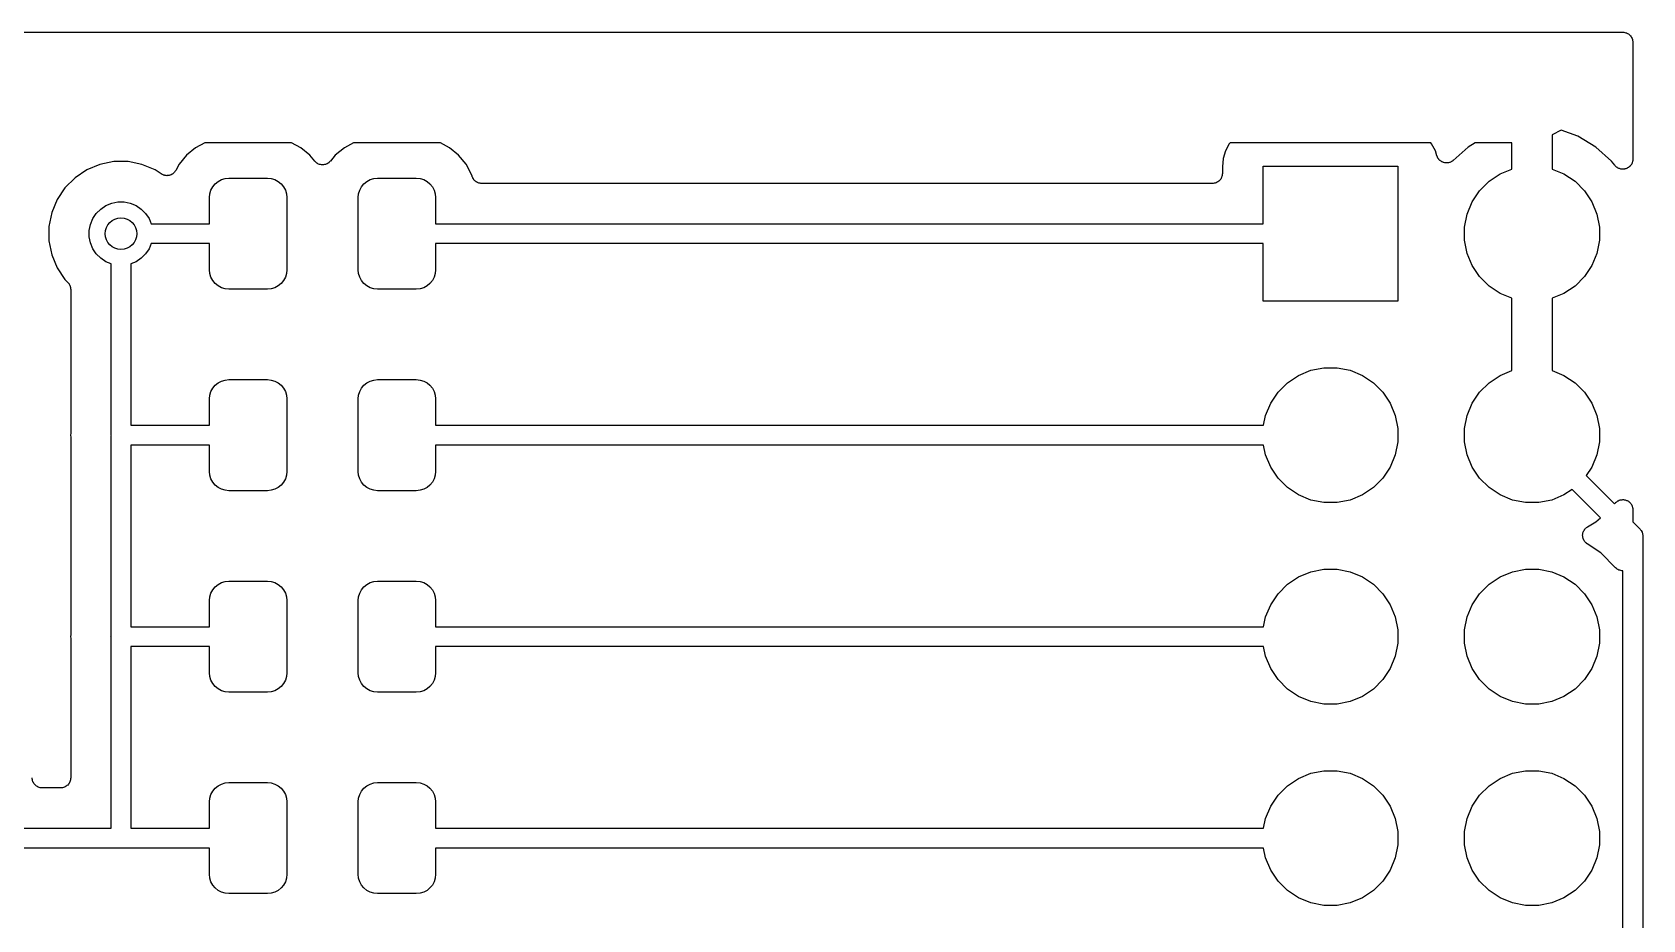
# Model space of a CAD drawing. Extents: x 4.75 to 6.45, y -3.9 to -3.1.
# Drawn here: x 5.656 to 6.455, y -3.541 to -3.1 of the extents above; entities that cross this region are included whole.
import ezdxf

# ---------------------------------------------------------------- set-up
doc = ezdxf.new("R2010")
doc.units = 0
doc.header["$MEASUREMENT"] = 0
doc.layers.add('BLACK', color=7, linetype='CONTINUOUS')

msp = doc.modelspace()

# ---------------------------------------------------------------- linework, layer by layer
at = {"layer": 'BLACK', "linetype": 'CONTINUOUS'}
for p, q in [((4.755, -3.1), (6.445, -3.1)), ((6.445, -3.1), (6.44503, -3.1)), ((6.44503, -3.1), (6.44503, -3.1)), ((6.44503, -3.1), (6.44504, -3.1)), ((6.44504, -3.1), (6.44507, -3.1)), ((6.44507, -3.1), (6.44554, -3.10005)), ((6.44554, -3.10005), (6.44601, -3.1001)), ((6.44601, -3.1001), (6.44602, -3.10011)), ((6.44602, -3.10011), (6.44604, -3.10011)), ((6.44604, -3.10011), (6.44649, -3.10025)), ((6.44649, -3.10025), (6.44694, -3.10039)), ((6.44694, -3.10039), (6.44695, -3.1004)), ((6.44695, -3.1004), (6.44697, -3.1004)), ((6.44697, -3.1004), (6.44738, -3.10063)), ((6.44738, -3.10063), (6.4478, -3.10085)), ((6.4478, -3.10085), (6.44781, -3.10087)), ((6.44781, -3.10087), (6.44782, -3.10087)), ((6.44782, -3.10087), (6.44818, -3.10118)), ((6.44818, -3.10118), (6.44855, -3.10148)), ((6.44855, -3.10148), (6.44856, -3.10149)), ((6.44856, -3.10149), (6.44857, -3.1015)), ((6.44857, -3.1015), (6.44887, -3.10187)), ((6.44887, -3.10187), (6.44916, -3.10223)), ((6.44916, -3.10223), (6.44917, -3.10225)), ((6.44917, -3.10225), (6.44918, -3.10226)), ((6.44918, -3.10226), (6.4494, -3.10268)), ((6.4494, -3.10268), (6.44962, -3.10309)), ((6.44962, -3.10309), (6.44963, -3.10311)), ((6.44963, -3.10311), (6.44964, -3.10313)), ((6.44964, -3.10313), (6.44977, -3.10358)), ((6.44977, -3.10358), (6.4499, -3.10403)), ((6.4499, -3.10403), (6.44991, -3.10405)), ((6.44991, -3.10405), (6.44991, -3.10406)), ((6.44991, -3.10406), (6.44995, -3.10453)), ((6.44995, -3.10453), (6.45, -3.105)), ((6.45, -3.105), (6.45, -3.16302)), ((5.74154, -3.15492), (5.737, -3.15735)), ((5.78464, -3.15492), (5.74154, -3.15492)), ((5.78918, -3.15735), (5.78464, -3.15492)), ((5.81536, -3.15492), (5.81082, -3.15735)), ((5.85846, -3.15492), (5.81536, -3.15492)), ((5.863, -3.15735), (5.85846, -3.15492)), ((6.24983, -3.15537), (6.24797, -3.15884)), ((6.25019, -3.15492), (6.24983, -3.15537)), ((6.34981, -3.15492), (6.25019, -3.15492)), ((6.35017, -3.15537), (6.34981, -3.15492)), ((6.35203, -3.15884), (6.35017, -3.15537)), ((6.37175, -3.15492), (6.36828, -3.15699)), ((6.39, -3.15492), (6.37175, -3.15492)), ((6.39, -3.16792), (6.39, -3.15492)), ((6.41444, -3.14869), (6.41, -3.15102)), ((6.41, -3.15102), (6.41, -3.16792)), ((6.42272, -3.15163), (6.41444, -3.14869)), ((6.43172, -3.15699), (6.42272, -3.15163)), ((5.7325, -3.16104), (5.72881, -3.16554)), ((5.737, -3.15735), (5.7325, -3.16104)), ((5.79368, -3.16104), (5.78918, -3.15735)), ((5.79613, -3.16403), (5.79368, -3.16104)), ((5.80632, -3.16104), (5.80387, -3.16403)), ((5.81082, -3.15735), (5.80632, -3.16104)), ((5.8675, -3.16104), (5.863, -3.15735)), ((5.87119, -3.16554), (5.8675, -3.16104)), ((6.24682, -3.16261), (6.24641, -3.16678)), ((6.24797, -3.15884), (6.24682, -3.16261)), ((6.35279, -3.16136), (6.35203, -3.15884)), ((6.35283, -3.16145), (6.35279, -3.16136)), ((6.35286, -3.16155), (6.35283, -3.16145)), ((6.35302, -3.1619), (6.35286, -3.16155)), ((6.35317, -3.16226), (6.35302, -3.1619)), ((6.35322, -3.16235), (6.35317, -3.16226)), ((6.35327, -3.16244), (6.35322, -3.16235)), ((6.35349, -3.16275), (6.35327, -3.16244)), ((6.35371, -3.16307), (6.35349, -3.16275)), ((6.35378, -3.16314), (6.35371, -3.16307)), ((6.35384, -3.16323), (6.35378, -3.16314)), ((6.35412, -3.16349), (6.35384, -3.16323)), ((6.3544, -3.16376), (6.35412, -3.16349)), ((6.35448, -3.16382), (6.3544, -3.16376)), ((6.35456, -3.16389), (6.35448, -3.16382)), ((6.35489, -3.16409), (6.35456, -3.16389)), ((6.36072, -3.1638), (6.3604, -3.16401)), ((6.36079, -3.16373), (6.36072, -3.1638)), ((6.36087, -3.16367), (6.36079, -3.16373)), ((6.36093, -3.16362), (6.36087, -3.16367)), ((6.36828, -3.15699), (6.36093, -3.16362)), ((6.4395, -3.164), (6.43172, -3.15699)), ((6.44991, -3.16392), (6.44989, -3.16406)), ((6.44994, -3.16379), (6.44991, -3.16392)), ((6.44996, -3.16344), (6.44994, -3.16379)), ((6.45, -3.16309), (6.44996, -3.16344)), ((6.45, -3.16302), (6.45, -3.16309)), ((5.68307, -3.16832), (5.67721, -3.17223)), ((5.68957, -3.16563), (5.68307, -3.16832)), ((5.69648, -3.16425), (5.68957, -3.16563)), ((5.70352, -3.16425), (5.69648, -3.16425)), ((5.71043, -3.16563), (5.70352, -3.16425)), ((5.71693, -3.16832), (5.71043, -3.16563)), ((5.72, -3.17037), (5.71693, -3.16832)), ((5.7202, -3.17048), (5.72, -3.17037)), ((5.72039, -3.1706), (5.7202, -3.17048)), ((5.72063, -3.17071), (5.72039, -3.1706)), ((5.72086, -3.17083), (5.72063, -3.17071)), ((5.72108, -3.1709), (5.72086, -3.17083)), ((5.72129, -3.17098), (5.72108, -3.1709)), ((5.72154, -3.17104), (5.72129, -3.17098)), ((5.72179, -3.17111), (5.72154, -3.17104)), ((5.72202, -3.17114), (5.72179, -3.17111)), ((5.72224, -3.17118), (5.72202, -3.17114)), ((5.7225, -3.17119), (5.72224, -3.17118)), ((5.72276, -3.17121), (5.7225, -3.17119)), ((5.72299, -3.17119), (5.72276, -3.17121)), ((5.72322, -3.17119), (5.72299, -3.17119)), ((5.72348, -3.17114), (5.72322, -3.17119)), ((5.72374, -3.17112), (5.72348, -3.17114)), ((5.72395, -3.17105), (5.72374, -3.17112)), ((5.72418, -3.17101), (5.72395, -3.17105)), ((5.72442, -3.17091), (5.72418, -3.17101)), ((5.72467, -3.17084), (5.72442, -3.17091)), ((5.72487, -3.17073), (5.72467, -3.17084)), ((5.72508, -3.17065), (5.72487, -3.17073)), ((5.7253, -3.17051), (5.72508, -3.17065)), ((5.72553, -3.17038), (5.7253, -3.17051)), ((5.72571, -3.17024), (5.72553, -3.17038)), ((5.7259, -3.17012), (5.72571, -3.17024)), ((5.72609, -3.16993), (5.7259, -3.17012)), ((5.72629, -3.16977), (5.72609, -3.16993)), ((5.72644, -3.16959), (5.72629, -3.16977)), ((5.7266, -3.16943), (5.72644, -3.16959)), ((5.72675, -3.16922), (5.7266, -3.16943)), ((5.72691, -3.16902), (5.72675, -3.16922)), ((5.72702, -3.16882), (5.72691, -3.16902)), ((5.72715, -3.16863), (5.72702, -3.16882)), ((5.72719, -3.16857), (5.72715, -3.16863)), ((5.72881, -3.16554), (5.72719, -3.16857)), ((5.79647, -3.16436), (5.79613, -3.16403)), ((5.7968, -3.1647), (5.79647, -3.16436)), ((5.79681, -3.16471), (5.7968, -3.1647)), ((5.79682, -3.16472), (5.79681, -3.16471)), ((5.79722, -3.16498), (5.79682, -3.16472)), ((5.79761, -3.16525), (5.79722, -3.16498)), ((5.79762, -3.16525), (5.79761, -3.16525)), ((5.79764, -3.16526), (5.79762, -3.16525)), ((5.79807, -3.16544), (5.79764, -3.16526)), ((5.79851, -3.16563), (5.79807, -3.16544)), ((5.79852, -3.16563), (5.79851, -3.16563)), ((5.79854, -3.16564), (5.79852, -3.16563)), ((5.799, -3.16573), (5.79854, -3.16564)), ((5.79946, -3.16583), (5.799, -3.16573)), ((5.79948, -3.16583), (5.79946, -3.16583)), ((5.79949, -3.16583), (5.79948, -3.16583)), ((5.79996, -3.16583), (5.79949, -3.16583)), ((5.80044, -3.16584), (5.79996, -3.16583)), ((5.80045, -3.16583), (5.80044, -3.16584)), ((5.80047, -3.16583), (5.80045, -3.16583)), ((5.80093, -3.16574), (5.80047, -3.16583)), ((5.8014, -3.16566), (5.80093, -3.16574)), ((5.80141, -3.16565), (5.8014, -3.16566)), ((5.80143, -3.16565), (5.80141, -3.16565)), ((5.80187, -3.16547), (5.80143, -3.16565)), ((5.8023, -3.16529), (5.80187, -3.16547)), ((5.80232, -3.16529), (5.8023, -3.16529)), ((5.80233, -3.16528), (5.80232, -3.16529)), ((5.80272, -3.16502), (5.80233, -3.16528)), ((5.80312, -3.16476), (5.80272, -3.16502)), ((5.80313, -3.16475), (5.80312, -3.16476)), ((5.80314, -3.16474), (5.80313, -3.16475)), ((5.80348, -3.16441), (5.80314, -3.16474)), ((5.80382, -3.16408), (5.80348, -3.16441)), ((5.80384, -3.16406), (5.80382, -3.16408)), ((5.80387, -3.16403), (5.80384, -3.16406)), ((5.80384, -3.16406), (5.80384, -3.16406)), ((5.80384, -3.16406), (5.80384, -3.16406)), ((5.87394, -3.17067), (5.87119, -3.16554)), ((5.8742, -3.17153), (5.87394, -3.17067)), ((5.87428, -3.17174), (5.8742, -3.17153)), ((5.87435, -3.17195), (5.87428, -3.17174)), ((6.24616, -3.17157), (6.24602, -3.17202)), ((6.24631, -3.17112), (6.24616, -3.17157)), ((6.24636, -3.17062), (6.24631, -3.17108)), ((6.24631, -3.17108), (6.24631, -3.1711)), ((6.24631, -3.1711), (6.24631, -3.17112)), ((6.24641, -3.17015), (6.24636, -3.17062)), ((6.24641, -3.16678), (6.24641, -3.17008)), ((6.24641, -3.17008), (6.24641, -3.17011)), ((6.24641, -3.17011), (6.24641, -3.17011)), ((6.24641, -3.17011), (6.24641, -3.17011)), ((6.24641, -3.17011), (6.24641, -3.17015)), ((6.26654, -3.19508), (6.26654, -3.16654)), ((6.26654, -3.16654), (6.33346, -3.16654)), ((6.33346, -3.16654), (6.33346, -3.23346)), ((6.35521, -3.16431), (6.35489, -3.16409)), ((6.3553, -3.16435), (6.35521, -3.16431)), ((6.35539, -3.1644), (6.3553, -3.16435)), ((6.35575, -3.16454), (6.35539, -3.1644)), ((6.35611, -3.16468), (6.35575, -3.16454)), ((6.35621, -3.16471), (6.35611, -3.16468)), ((6.3563, -3.16474), (6.35621, -3.16471)), ((6.35668, -3.1648), (6.3563, -3.16474)), ((6.35706, -3.16488), (6.35668, -3.1648)), ((6.35717, -3.16488), (6.35706, -3.16488)), ((6.35727, -3.1649), (6.35717, -3.16488)), ((6.35765, -3.16488), (6.35727, -3.1649)), ((6.35804, -3.16489), (6.35765, -3.16488)), ((6.35814, -3.16487), (6.35804, -3.16489)), ((6.35824, -3.16486), (6.35814, -3.16487)), ((6.35862, -3.16477), (6.35824, -3.16486)), ((6.359, -3.1647), (6.35862, -3.16477)), ((6.35909, -3.16466), (6.359, -3.1647)), ((6.35919, -3.16464), (6.35909, -3.16466)), ((6.35954, -3.16448), (6.35919, -3.16464)), ((6.3599, -3.16433), (6.35954, -3.16448)), ((6.35999, -3.16428), (6.3599, -3.16433)), ((6.36008, -3.16424), (6.35999, -3.16428)), ((6.3604, -3.16401), (6.36008, -3.16424)), ((6.37867, -3.17401), (6.38415, -3.17034)), ((6.38415, -3.17034), (6.39, -3.16792)), ((6.41, -3.16792), (6.41585, -3.17034)), ((6.41585, -3.17034), (6.42133, -3.17401)), ((6.44099, -3.16601), (6.4395, -3.164)), ((6.44123, -3.16627), (6.44099, -3.16601)), ((6.44145, -3.16654), (6.44123, -3.16627)), ((6.44156, -3.16663), (6.44145, -3.16654)), ((6.44165, -3.16673), (6.44156, -3.16663)), ((6.44193, -3.16694), (6.44165, -3.16673)), ((6.4422, -3.16716), (6.44193, -3.16694)), ((6.44232, -3.16723), (6.4422, -3.16716)), ((6.44243, -3.16731), (6.44232, -3.16723)), ((6.44275, -3.16746), (6.44243, -3.16731)), ((6.44306, -3.16763), (6.44275, -3.16746)), ((6.44319, -3.16767), (6.44306, -3.16763)), ((6.44332, -3.16772), (6.44319, -3.16767)), ((6.44366, -3.16781), (6.44332, -3.16772)), ((6.44399, -3.16791), (6.44366, -3.16781)), ((6.44413, -3.16793), (6.44399, -3.16791)), ((6.44426, -3.16796), (6.44413, -3.16793)), ((6.44461, -3.16798), (6.44426, -3.16796)), ((6.44497, -3.16802), (6.44461, -3.16798)), ((6.4451, -3.168), (6.44497, -3.16802)), ((6.44524, -3.16801), (6.4451, -3.168)), ((6.44559, -3.16796), (6.44524, -3.16801)), ((6.44594, -3.16793), (6.44559, -3.16796)), ((6.44607, -3.16789), (6.44594, -3.16793)), ((6.4462, -3.16787), (6.44607, -3.16789)), ((6.44654, -3.16775), (6.4462, -3.16787)), ((6.44687, -3.16765), (6.44654, -3.16775)), ((6.44699, -3.16759), (6.44687, -3.16765)), ((6.44712, -3.16754), (6.44699, -3.16759)), ((6.44743, -3.16736), (6.44712, -3.16754)), ((6.44774, -3.1672), (6.44743, -3.16736)), ((6.44784, -3.16711), (6.44774, -3.1672)), ((6.44796, -3.16704), (6.44784, -3.16711)), ((6.44822, -3.16681), (6.44796, -3.16704)), ((6.4485, -3.16659), (6.44822, -3.16681)), ((6.44859, -3.16648), (6.4485, -3.16659)), ((6.44869, -3.16639), (6.44859, -3.16648)), ((6.4489, -3.16611), (6.44869, -3.16639)), ((6.44913, -3.16584), (6.4489, -3.16611)), ((6.44919, -3.16572), (6.44913, -3.16584)), ((6.44927, -3.16561), (6.44919, -3.16572)), ((6.44943, -3.16529), (6.44927, -3.16561)), ((6.4496, -3.16499), (6.44943, -3.16529)), ((6.44964, -3.16486), (6.4496, -3.16499)), ((6.4497, -3.16473), (6.44964, -3.16486)), ((6.44978, -3.16439), (6.4497, -3.16473)), ((6.44989, -3.16406), (6.44978, -3.16439)), ((5.67223, -3.17721), (5.66832, -3.18307)), ((5.67721, -3.17223), (5.67223, -3.17721)), ((5.74408, -3.18017), (5.74463, -3.17836)), ((5.74463, -3.17836), (5.74551, -3.17671)), ((5.74551, -3.17671), (5.74671, -3.17525)), ((5.74671, -3.17525), (5.74816, -3.17406)), ((5.74816, -3.17406), (5.74982, -3.17317)), ((5.74982, -3.17317), (5.75162, -3.17263)), ((5.75162, -3.17263), (5.75349, -3.17244)), ((5.75349, -3.17244), (5.77269, -3.17244)), ((5.77269, -3.17244), (5.77456, -3.17263)), ((5.77456, -3.17263), (5.77636, -3.17317)), ((5.77636, -3.17317), (5.77802, -3.17406)), ((5.77802, -3.17406), (5.77947, -3.17525)), ((5.77947, -3.17525), (5.78067, -3.17671)), ((5.78067, -3.17671), (5.78155, -3.17836)), ((5.78155, -3.17836), (5.7821, -3.18017)), ((5.8179, -3.18017), (5.81845, -3.17836)), ((5.81845, -3.17836), (5.81933, -3.17671)), ((5.81933, -3.17671), (5.82053, -3.17525)), ((5.82053, -3.17525), (5.82198, -3.17406)), ((5.82198, -3.17406), (5.82364, -3.17317)), ((5.82364, -3.17317), (5.82544, -3.17263)), ((5.82544, -3.17263), (5.82731, -3.17244)), ((5.82731, -3.17244), (5.84651, -3.17244)), ((5.84651, -3.17244), (5.84838, -3.17263)), ((5.84838, -3.17263), (5.85018, -3.17317)), ((5.85018, -3.17317), (5.85184, -3.17406)), ((5.85184, -3.17406), (5.85329, -3.17525)), ((5.85329, -3.17525), (5.85449, -3.17671)), ((5.85449, -3.17671), (5.85537, -3.17836)), ((5.85537, -3.17836), (5.85592, -3.18017)), ((5.87447, -3.17219), (5.87435, -3.17195)), ((5.87457, -3.17243), (5.87447, -3.17219)), ((5.8747, -3.17262), (5.87457, -3.17243)), ((5.8748, -3.17282), (5.8747, -3.17262)), ((5.87497, -3.17302), (5.8748, -3.17282)), ((5.87511, -3.17324), (5.87497, -3.17302)), ((5.87527, -3.1734), (5.87511, -3.17324)), ((5.87541, -3.17358), (5.87527, -3.1734)), ((5.87561, -3.17375), (5.87541, -3.17358)), ((5.8758, -3.17394), (5.87561, -3.17375)), ((5.87599, -3.17406), (5.8758, -3.17394)), ((5.87616, -3.1742), (5.87599, -3.17406)), ((5.87639, -3.17433), (5.87616, -3.1742)), ((5.87661, -3.17448), (5.87639, -3.17433)), ((5.87682, -3.17457), (5.87661, -3.17448)), ((5.87701, -3.17467), (5.87682, -3.17457)), ((5.87727, -3.17475), (5.87701, -3.17467)), ((5.87751, -3.17486), (5.87727, -3.17475)), ((5.87773, -3.1749), (5.87751, -3.17486)), ((5.87794, -3.17497), (5.87773, -3.1749)), ((5.87821, -3.175), (5.87794, -3.17497)), ((5.87847, -3.17505), (5.87821, -3.175)), ((5.87869, -3.17505), (5.87847, -3.17505)), ((5.87891, -3.17508), (5.87869, -3.17505)), ((5.87898, -3.17508), (5.87891, -3.17508)), ((6.24141, -3.17508), (5.87898, -3.17508)), ((6.24188, -3.17503), (6.24141, -3.17508)), ((6.24235, -3.17499), (6.24188, -3.17503)), ((6.24237, -3.17499), (6.24235, -3.17499)), ((6.24239, -3.17498), (6.24237, -3.17499)), ((6.24284, -3.17485), (6.24239, -3.17498)), ((6.24329, -3.17471), (6.24284, -3.17485)), ((6.2433, -3.17471), (6.24329, -3.17471)), ((6.24332, -3.1747), (6.2433, -3.17471)), ((6.24374, -3.17448), (6.24332, -3.1747)), ((6.24415, -3.17426), (6.24374, -3.17448)), ((6.24417, -3.17425), (6.24415, -3.17426)), ((6.24418, -3.17424), (6.24417, -3.17425)), ((6.24455, -3.17395), (6.24418, -3.17424)), ((6.24491, -3.17365), (6.24455, -3.17395)), ((6.24492, -3.17364), (6.24491, -3.17365)), ((6.24494, -3.17363), (6.24492, -3.17364)), ((6.24524, -3.17326), (6.24494, -3.17363)), ((6.24554, -3.1729), (6.24524, -3.17326)), ((6.24555, -3.17289), (6.24554, -3.1729)), ((6.24556, -3.17287), (6.24555, -3.17289)), ((6.24578, -3.17246), (6.24556, -3.17287)), ((6.24601, -3.17205), (6.24578, -3.17246)), ((6.24602, -3.17203), (6.24601, -3.17205)), ((6.24602, -3.17202), (6.24602, -3.17203)), ((6.37034, -3.18415), (6.37401, -3.17867)), ((6.37401, -3.17867), (6.37867, -3.17401)), ((6.42133, -3.17401), (6.42599, -3.17867)), ((6.42599, -3.17867), (6.42966, -3.18415)), ((5.66832, -3.18307), (5.66563, -3.18957)), ((5.68777, -3.18996), (5.68996, -3.18777)), ((5.68996, -3.18777), (5.69254, -3.18604)), ((5.69254, -3.18604), (5.69541, -3.18486)), ((5.69541, -3.18486), (5.69845, -3.18425)), ((5.69845, -3.18425), (5.70155, -3.18425)), ((5.70155, -3.18425), (5.70459, -3.18486)), ((5.70459, -3.18486), (5.70746, -3.18604)), ((5.70746, -3.18604), (5.71004, -3.18777)), ((5.71004, -3.18777), (5.71223, -3.18996)), ((5.7439, -3.18204), (5.74408, -3.18017)), ((5.7439, -3.19508), (5.7439, -3.18204)), ((5.7821, -3.18017), (5.78228, -3.18204)), ((5.78228, -3.18204), (5.78228, -3.21796)), ((5.81772, -3.18204), (5.8179, -3.18017)), ((5.81772, -3.21796), (5.81772, -3.18204)), ((5.85592, -3.18017), (5.8561, -3.18204)), ((5.8561, -3.18204), (5.8561, -3.19508)), ((6.36782, -3.19024), (6.37034, -3.18415)), ((6.42966, -3.18415), (6.43218, -3.19024)), ((5.66563, -3.18957), (5.66425, -3.19648)), ((5.68425, -3.19845), (5.68486, -3.19541)), ((5.68486, -3.19541), (5.68604, -3.19254)), ((5.68604, -3.19254), (5.68777, -3.18996)), ((5.71223, -3.18996), (5.71396, -3.19254)), ((5.71396, -3.19254), (5.71501, -3.19508)), ((5.71501, -3.19508), (5.7439, -3.19508)), ((5.8561, -3.19508), (6.26654, -3.19508)), ((6.36654, -3.1967), (6.36782, -3.19024)), ((6.43218, -3.19024), (6.43346, -3.1967)), ((5.66425, -3.19648), (5.66425, -3.20352)), ((5.66425, -3.20352), (5.66563, -3.21043)), ((5.68425, -3.20155), (5.68425, -3.19845)), ((5.68486, -3.20459), (5.68425, -3.20155)), ((6.36654, -3.2033), (6.36654, -3.1967)), ((6.36782, -3.20976), (6.36654, -3.2033)), ((6.43346, -3.2033), (6.43218, -3.20976)), ((6.43346, -3.1967), (6.43346, -3.2033)), ((5.66563, -3.21043), (5.66832, -3.21693)), ((5.68604, -3.20746), (5.68486, -3.20459)), ((5.68777, -3.21004), (5.68604, -3.20746)), ((5.68996, -3.21223), (5.68777, -3.21004)), ((5.71223, -3.21004), (5.71004, -3.21223)), ((5.71396, -3.20746), (5.71223, -3.21004)), ((5.71501, -3.20492), (5.71396, -3.20746)), ((5.7439, -3.20492), (5.71501, -3.20492)), ((5.7439, -3.21796), (5.7439, -3.20492)), ((6.26654, -3.20492), (5.8561, -3.20492)), ((5.8561, -3.20492), (5.8561, -3.21796)), ((6.26654, -3.23346), (6.26654, -3.20492)), ((6.37034, -3.21585), (6.36782, -3.20976)), ((6.43218, -3.20976), (6.42966, -3.21585)), ((5.66832, -3.21693), (5.67223, -3.22279)), ((5.69254, -3.21396), (5.68996, -3.21223)), ((5.69508, -3.21501), (5.69254, -3.21396)), ((5.69508, -3.29976), (5.69508, -3.21501)), ((5.70746, -3.21396), (5.70492, -3.21501)), ((5.70492, -3.21501), (5.70492, -3.29508)), ((5.71004, -3.21223), (5.70746, -3.21396)), ((5.74408, -3.21983), (5.7439, -3.21796)), ((5.74463, -3.22164), (5.74408, -3.21983)), ((5.7821, -3.21983), (5.78155, -3.22164)), ((5.78228, -3.21796), (5.7821, -3.21983)), ((5.8179, -3.21983), (5.81772, -3.21796)), ((5.81845, -3.22164), (5.8179, -3.21983)), ((5.85592, -3.21983), (5.85537, -3.22164)), ((5.8561, -3.21796), (5.85592, -3.21983)), ((6.37401, -3.22133), (6.37034, -3.21585)), ((6.42966, -3.21585), (6.42599, -3.22133)), ((5.67223, -3.22279), (5.67361, -3.22417)), ((5.67361, -3.22417), (5.67363, -3.22418)), ((5.67363, -3.22418), (5.67363, -3.22418)), ((5.67363, -3.22418), (5.67363, -3.22418)), ((5.67363, -3.22418), (5.67366, -3.22422)), ((5.67366, -3.22422), (5.67395, -3.22458)), ((5.67395, -3.22458), (5.67424, -3.22494)), ((5.67424, -3.22494), (5.67426, -3.22496)), ((5.67426, -3.22496), (5.67427, -3.22498)), ((5.67427, -3.22498), (5.67448, -3.22539)), ((5.67448, -3.22539), (5.6747, -3.2258)), ((5.6747, -3.2258), (5.67471, -3.22582)), ((5.67471, -3.22582), (5.67472, -3.22585)), ((5.67472, -3.22585), (5.67485, -3.22629)), ((5.67485, -3.22629), (5.67498, -3.22673)), ((5.67498, -3.22673), (5.67499, -3.22676)), ((5.67499, -3.22676), (5.67499, -3.22679)), ((5.67499, -3.22679), (5.67503, -3.22724)), ((5.67503, -3.22724), (5.67508, -3.22771)), ((5.67508, -3.22771), (5.67508, -3.29853)), ((5.74551, -3.22329), (5.74463, -3.22164)), ((5.74671, -3.22475), (5.74551, -3.22329)), ((5.74816, -3.22594), (5.74671, -3.22475)), ((5.74982, -3.22683), (5.74816, -3.22594)), ((5.75162, -3.22737), (5.74982, -3.22683)), ((5.75349, -3.22756), (5.75162, -3.22737)), ((5.77269, -3.22756), (5.75349, -3.22756)), ((5.77456, -3.22737), (5.77269, -3.22756)), ((5.77636, -3.22683), (5.77456, -3.22737)), ((5.77802, -3.22594), (5.77636, -3.22683)), ((5.77947, -3.22475), (5.77802, -3.22594)), ((5.78067, -3.22329), (5.77947, -3.22475)), ((5.78155, -3.22164), (5.78067, -3.22329)), ((5.81933, -3.22329), (5.81845, -3.22164)), ((5.82053, -3.22475), (5.81933, -3.22329)), ((5.82198, -3.22594), (5.82053, -3.22475)), ((5.82364, -3.22683), (5.82198, -3.22594)), ((5.82544, -3.22737), (5.82364, -3.22683)), ((5.82731, -3.22756), (5.82544, -3.22737)), ((5.84651, -3.22756), (5.82731, -3.22756)), ((5.84838, -3.22737), (5.84651, -3.22756)), ((5.85018, -3.22683), (5.84838, -3.22737)), ((5.85184, -3.22594), (5.85018, -3.22683)), ((5.85329, -3.22475), (5.85184, -3.22594)), ((5.85449, -3.22329), (5.85329, -3.22475)), ((5.85537, -3.22164), (5.85449, -3.22329)), ((6.37867, -3.22599), (6.37401, -3.22133)), ((6.38415, -3.22966), (6.37867, -3.22599)), ((6.42133, -3.22599), (6.41585, -3.22966)), ((6.42599, -3.22133), (6.42133, -3.22599)), ((6.33346, -3.23346), (6.26654, -3.23346)), ((6.39, -3.23208), (6.38415, -3.22966)), ((6.39, -3.26792), (6.39, -3.23208)), ((6.41585, -3.22966), (6.41, -3.23208)), ((6.41, -3.23208), (6.41, -3.26792)), ((6.29024, -3.26782), (6.2967, -3.26654)), ((6.2967, -3.26654), (6.3033, -3.26654)), ((6.3033, -3.26654), (6.30976, -3.26782)), ((5.74551, -3.27671), (5.74671, -3.27525)), ((5.74671, -3.27525), (5.74816, -3.27406)), ((5.74816, -3.27406), (5.74982, -3.27317)), ((5.74982, -3.27317), (5.75162, -3.27263)), ((5.75162, -3.27263), (5.75349, -3.27244)), ((5.75349, -3.27244), (5.77269, -3.27244)), ((5.77269, -3.27244), (5.77456, -3.27263)), ((5.77456, -3.27263), (5.77636, -3.27317)), ((5.77636, -3.27317), (5.77802, -3.27406)), ((5.77802, -3.27406), (5.77947, -3.27525)), ((5.77947, -3.27525), (5.78067, -3.27671)), ((5.81933, -3.27671), (5.82053, -3.27525)), ((5.82053, -3.27525), (5.82198, -3.27406)), ((5.82198, -3.27406), (5.82364, -3.27317)), ((5.82364, -3.27317), (5.82544, -3.27263)), ((5.82544, -3.27263), (5.82731, -3.27244)), ((5.82731, -3.27244), (5.84651, -3.27244)), ((5.84651, -3.27244), (5.84838, -3.27263)), ((5.84838, -3.27263), (5.85018, -3.27317)), ((5.85018, -3.27317), (5.85184, -3.27406)), ((5.85184, -3.27406), (5.85329, -3.27525)), ((5.85329, -3.27525), (5.85449, -3.27671)), ((6.27401, -3.27867), (6.27867, -3.27401)), ((6.27867, -3.27401), (6.28415, -3.27034)), ((6.28415, -3.27034), (6.29024, -3.26782)), ((6.30976, -3.26782), (6.31585, -3.27034)), ((6.31585, -3.27034), (6.32133, -3.27401)), ((6.32133, -3.27401), (6.32599, -3.27867)), ((6.37401, -3.27867), (6.37867, -3.27401)), ((6.37867, -3.27401), (6.38415, -3.27034)), ((6.38415, -3.27034), (6.39, -3.26792)), ((6.41, -3.26792), (6.41585, -3.27034)), ((6.41585, -3.27034), (6.42133, -3.27401)), ((6.42133, -3.27401), (6.42599, -3.27867)), ((5.7439, -3.28204), (5.74408, -3.28017)), ((5.7439, -3.29508), (5.7439, -3.28204)), ((5.74408, -3.28017), (5.74463, -3.27836)), ((5.74463, -3.27836), (5.74551, -3.27671)), ((5.78067, -3.27671), (5.78155, -3.27836)), ((5.78155, -3.27836), (5.7821, -3.28017)), ((5.7821, -3.28017), (5.78228, -3.28204)), ((5.78228, -3.28204), (5.78228, -3.31796)), ((5.81772, -3.28204), (5.8179, -3.28017)), ((5.81772, -3.31796), (5.81772, -3.28204)), ((5.8179, -3.28017), (5.81845, -3.27836)), ((5.81845, -3.27836), (5.81933, -3.27671)), ((5.85449, -3.27671), (5.85537, -3.27836)), ((5.85537, -3.27836), (5.85592, -3.28017)), ((5.85592, -3.28017), (5.8561, -3.28204)), ((5.8561, -3.28204), (5.8561, -3.29508)), ((6.27034, -3.28415), (6.27401, -3.27867)), ((6.32599, -3.27867), (6.32966, -3.28415)), ((6.37034, -3.28415), (6.37401, -3.27867)), ((6.42599, -3.27867), (6.42966, -3.28415)), ((6.26686, -3.29508), (6.26782, -3.29024)), ((6.26782, -3.29024), (6.27034, -3.28415)), ((6.32966, -3.28415), (6.33218, -3.29024)), ((6.33218, -3.29024), (6.33346, -3.2967)), ((6.36654, -3.2967), (6.36782, -3.29024)), ((6.36782, -3.29024), (6.37034, -3.28415)), ((6.42966, -3.28415), (6.43218, -3.29024)), ((6.43218, -3.29024), (6.43346, -3.2967)), ((5.67505, -3.29902), (5.67496, -3.3)), ((5.67508, -3.2986), (5.67505, -3.29881)), ((5.67505, -3.29881), (5.67505, -3.29902)), ((5.67508, -3.29853), (5.67508, -3.2986)), ((5.70492, -3.29508), (5.7439, -3.29508)), ((5.8561, -3.29508), (6.26686, -3.29508)), ((6.33346, -3.2967), (6.33346, -3.3033)), ((6.36654, -3.3033), (6.36654, -3.2967)), ((6.43346, -3.2967), (6.43346, -3.3033)), ((5.67496, -3.3), (5.67505, -3.30098)), ((5.67505, -3.30098), (5.67506, -3.30105)), ((5.67506, -3.30105), (5.67506, -3.30126)), ((5.67506, -3.30126), (5.67508, -3.30147)), ((5.67508, -3.30147), (5.67508, -3.32529)), ((5.69505, -3.3), (5.69508, -3.29976)), ((5.69508, -3.30024), (5.69505, -3.3)), ((5.69508, -3.32406), (5.69508, -3.30024)), ((5.7439, -3.30492), (5.70492, -3.30492)), ((5.70492, -3.30492), (5.70492, -3.39508)), ((5.7439, -3.31796), (5.7439, -3.30492)), ((6.26686, -3.30492), (5.8561, -3.30492)), ((5.8561, -3.30492), (5.8561, -3.31796)), ((6.26782, -3.30976), (6.26686, -3.30492)), ((6.33346, -3.3033), (6.33218, -3.30976)), ((6.36782, -3.30976), (6.36654, -3.3033)), ((6.43346, -3.3033), (6.43218, -3.30976)), ((6.27034, -3.31585), (6.26782, -3.30976)), ((6.33218, -3.30976), (6.32966, -3.31585)), ((6.37034, -3.31585), (6.36782, -3.30976)), ((6.43218, -3.30976), (6.42966, -3.31585)), ((5.74408, -3.31983), (5.7439, -3.31796)), ((5.74463, -3.32164), (5.74408, -3.31983)), ((5.74551, -3.32329), (5.74463, -3.32164)), ((5.74671, -3.32475), (5.74551, -3.32329)), ((5.78067, -3.32329), (5.77947, -3.32475)), ((5.78155, -3.32164), (5.78067, -3.32329)), ((5.7821, -3.31983), (5.78155, -3.32164)), ((5.78228, -3.31796), (5.7821, -3.31983)), ((5.8179, -3.31983), (5.81772, -3.31796)), ((5.81845, -3.32164), (5.8179, -3.31983)), ((5.81933, -3.32329), (5.81845, -3.32164)), ((5.82053, -3.32475), (5.81933, -3.32329)), ((5.85449, -3.32329), (5.85329, -3.32475)), ((5.85537, -3.32164), (5.85449, -3.32329)), ((5.85592, -3.31983), (5.85537, -3.32164)), ((5.8561, -3.31796), (5.85592, -3.31983)), ((6.27401, -3.32133), (6.27034, -3.31585)), ((6.27867, -3.32599), (6.27401, -3.32133)), ((6.32599, -3.32133), (6.32133, -3.32599)), ((6.32966, -3.31585), (6.32599, -3.32133)), ((6.37401, -3.32133), (6.37034, -3.31585)), ((6.37867, -3.32599), (6.37401, -3.32133)), ((6.42966, -3.31585), (6.42691, -3.31995)), ((6.42691, -3.31995), (6.44098, -3.33402)), ((5.67508, -3.32529), (5.67508, -3.32529)), ((5.67508, -3.32529), (5.67508, -3.39853)), ((5.69508, -3.39976), (5.69508, -3.32406)), ((5.69508, -3.32406), (5.69508, -3.32406)), ((5.74816, -3.32594), (5.74671, -3.32475)), ((5.74982, -3.32683), (5.74816, -3.32594)), ((5.75162, -3.32737), (5.74982, -3.32683)), ((5.75349, -3.32756), (5.75162, -3.32737)), ((5.77269, -3.32756), (5.75349, -3.32756)), ((5.77456, -3.32737), (5.77269, -3.32756)), ((5.77636, -3.32683), (5.77456, -3.32737)), ((5.77802, -3.32594), (5.77636, -3.32683)), ((5.77947, -3.32475), (5.77802, -3.32594)), ((5.82198, -3.32594), (5.82053, -3.32475)), ((5.82364, -3.32683), (5.82198, -3.32594)), ((5.82544, -3.32737), (5.82364, -3.32683)), ((5.82731, -3.32756), (5.82544, -3.32737)), ((5.84651, -3.32756), (5.82731, -3.32756)), ((5.84838, -3.32737), (5.84651, -3.32756)), ((5.85018, -3.32683), (5.84838, -3.32737)), ((5.85184, -3.32594), (5.85018, -3.32683)), ((5.85329, -3.32475), (5.85184, -3.32594)), ((6.28415, -3.32966), (6.27867, -3.32599)), ((6.29024, -3.33218), (6.28415, -3.32966)), ((6.31585, -3.32966), (6.30976, -3.33218)), ((6.32133, -3.32599), (6.31585, -3.32966)), ((6.38415, -3.32966), (6.37867, -3.32599)), ((6.39024, -3.33218), (6.38415, -3.32966)), ((6.41585, -3.32966), (6.40976, -3.33218)), ((6.41995, -3.32691), (6.41585, -3.32966)), ((6.434, -3.34096), (6.41995, -3.32691)), ((6.2967, -3.33346), (6.29024, -3.33218)), ((6.3033, -3.33346), (6.2967, -3.33346)), ((6.30976, -3.33218), (6.3033, -3.33346)), ((6.3967, -3.33346), (6.39024, -3.33218)), ((6.4033, -3.33346), (6.3967, -3.33346)), ((6.40976, -3.33218), (6.4033, -3.33346)), ((6.44098, -3.33402), (6.44099, -3.33399)), ((6.44099, -3.33399), (6.44103, -3.33394)), ((6.44103, -3.33394), (6.44128, -3.33368)), ((6.44128, -3.33368), (6.4415, -3.33341)), ((6.4415, -3.33341), (6.44161, -3.33333)), ((6.44161, -3.33333), (6.4417, -3.33323)), ((6.4417, -3.33323), (6.44199, -3.33302)), ((6.44199, -3.33302), (6.44226, -3.3328)), ((6.44226, -3.3328), (6.44238, -3.33274)), ((6.44238, -3.33274), (6.44249, -3.33266)), ((6.44249, -3.33266), (6.44281, -3.33251)), ((6.44281, -3.33251), (6.44313, -3.33235)), ((6.44313, -3.33235), (6.44326, -3.33231)), ((6.44326, -3.33231), (6.44338, -3.33225)), ((6.44338, -3.33225), (6.44372, -3.33217)), ((6.44372, -3.33217), (6.44406, -3.33207)), ((6.44406, -3.33207), (6.4442, -3.33206)), ((6.4442, -3.33206), (6.44433, -3.33203)), ((6.44433, -3.33203), (6.44468, -3.33202)), ((6.44468, -3.33202), (6.44503, -3.33198)), ((6.44503, -3.33198), (6.44517, -3.332)), ((6.44517, -3.332), (6.44531, -3.33199)), ((6.44531, -3.33199), (6.44565, -3.33205)), ((6.44565, -3.33205), (6.44601, -3.33209)), ((6.44601, -3.33209), (6.44614, -3.33213)), ((6.44614, -3.33213), (6.44627, -3.33215)), ((6.44627, -3.33215), (6.4466, -3.33227)), ((6.4466, -3.33227), (6.44694, -3.33237)), ((6.44694, -3.33237), (6.44706, -3.33244)), ((6.44706, -3.33244), (6.44719, -3.33249)), ((6.44719, -3.33249), (6.44749, -3.33267)), ((6.44749, -3.33267), (6.4478, -3.33284)), ((6.4478, -3.33284), (6.4479, -3.33293)), ((6.4479, -3.33293), (6.44802, -3.333)), ((6.44802, -3.333), (6.44828, -3.33324)), ((6.44828, -3.33324), (6.44855, -3.33346)), ((6.44855, -3.33346), (6.44863, -3.33357)), ((6.44863, -3.33357), (6.44873, -3.33366)), ((6.44873, -3.33366), (6.44894, -3.33394)), ((6.44894, -3.33394), (6.44916, -3.33422)), ((6.44916, -3.33422), (6.44923, -3.33434)), ((6.44923, -3.33434), (6.44931, -3.33445)), ((6.44931, -3.33445), (6.44946, -3.33477)), ((6.44946, -3.33477), (6.44962, -3.33508)), ((6.44962, -3.33508), (6.44966, -3.33521)), ((6.44966, -3.33521), (6.44972, -3.33533)), ((6.44972, -3.33533), (6.4498, -3.33568)), ((6.4498, -3.33568), (6.4499, -3.33601)), ((6.4499, -3.33601), (6.44992, -3.33615)), ((6.44992, -3.33615), (6.44995, -3.33628)), ((6.44995, -3.33628), (6.44997, -3.33663)), ((6.44997, -3.33663), (6.45, -3.33698)), ((6.45, -3.33698), (6.45, -3.34304)), ((6.42555, -3.34774), (6.42559, -3.34763)), ((6.42559, -3.34763), (6.42578, -3.34732)), ((6.42578, -3.34732), (6.42596, -3.34699)), ((6.42596, -3.34699), (6.42603, -3.3469)), ((6.42603, -3.3469), (6.42609, -3.3468)), ((6.42609, -3.3468), (6.42635, -3.34652)), ((6.42635, -3.34652), (6.42658, -3.34624)), ((6.42658, -3.34624), (6.42667, -3.34616)), ((6.42667, -3.34616), (6.42675, -3.34608)), ((6.42675, -3.34608), (6.42705, -3.34586)), ((6.42705, -3.34586), (6.42734, -3.34562)), ((6.42734, -3.34562), (6.42744, -3.34557)), ((6.42744, -3.34557), (6.42754, -3.3455)), ((6.42754, -3.3455), (6.43172, -3.34301)), ((6.43172, -3.34301), (6.434, -3.34096)), ((6.45, -3.34304), (6.45331, -3.34635)), ((6.45331, -3.34635), (6.4535, -3.3465)), ((6.4535, -3.3465), (6.45365, -3.34669)), ((6.45365, -3.34669), (6.45365, -3.34669)), ((6.45365, -3.34669), (6.45387, -3.34695)), ((6.45387, -3.34695), (6.45411, -3.34725)), ((6.45411, -3.34725), (6.45457, -3.34811)), ((6.4251, -3.34951), (6.42516, -3.34915)), ((6.42511, -3.34963), (6.4251, -3.34951)), ((6.4251, -3.34975), (6.42511, -3.34963)), ((6.42513, -3.35012), (6.4251, -3.34975)), ((6.42515, -3.35049), (6.42513, -3.35012)), ((6.42517, -3.3506), (6.42515, -3.35049)), ((6.42516, -3.34915), (6.4252, -3.34878)), ((6.42518, -3.35072), (6.42517, -3.3506)), ((6.42529, -3.35108), (6.42518, -3.35072)), ((6.4252, -3.34878), (6.42524, -3.34867)), ((6.42524, -3.34867), (6.42525, -3.34855)), ((6.42525, -3.34855), (6.42538, -3.3482)), ((6.42537, -3.35144), (6.42529, -3.35108)), ((6.42542, -3.35154), (6.42537, -3.35144)), ((6.42538, -3.3482), (6.42549, -3.34785)), ((6.42546, -3.35166), (6.42542, -3.35154)), ((6.42563, -3.35199), (6.42546, -3.35166)), ((6.42549, -3.34785), (6.42555, -3.34774)), ((6.42578, -3.35232), (6.42563, -3.35199)), ((6.42585, -3.35242), (6.42578, -3.35232)), ((6.42591, -3.35252), (6.42585, -3.35242)), ((6.42614, -3.35281), (6.42591, -3.35252)), ((6.42636, -3.35311), (6.42614, -3.35281)), ((6.42644, -3.35319), (6.42636, -3.35311)), ((6.42652, -3.35328), (6.42644, -3.35319)), ((6.4268, -3.35352), (6.42652, -3.35328)), ((6.42707, -3.35378), (6.4268, -3.35352)), ((6.42717, -3.35384), (6.42707, -3.35378)), ((6.42726, -3.35391), (6.42717, -3.35384)), ((6.42732, -3.35395), (6.42726, -3.35391)), ((6.43408, -3.35847), (6.42732, -3.35395)), ((6.45457, -3.34811), (6.45485, -3.34904)), ((6.45485, -3.34904), (6.45492, -3.34976)), ((6.45492, -3.34976), (6.45492, -3.34976)), ((6.45492, -3.34976), (6.45494, -3.35)), ((6.45494, -3.35), (6.45492, -3.35024)), ((6.45492, -3.35024), (6.45492, -3.74976)), ((6.44146, -3.36585), (6.43408, -3.35847)), ((6.27867, -3.37401), (6.28415, -3.37034)), ((6.28415, -3.37034), (6.29024, -3.36782)), ((6.29024, -3.36782), (6.2967, -3.36654)), ((6.2967, -3.36654), (6.3033, -3.36654)), ((6.3033, -3.36654), (6.30976, -3.36782)), ((6.30976, -3.36782), (6.31585, -3.37034)), ((6.31585, -3.37034), (6.32133, -3.37401)), ((6.37867, -3.37401), (6.38415, -3.37034)), ((6.38415, -3.37034), (6.39024, -3.36782)), ((6.39024, -3.36782), (6.3967, -3.36654)), ((6.3967, -3.36654), (6.4033, -3.36654)), ((6.4033, -3.36654), (6.40976, -3.36782)), ((6.40976, -3.36782), (6.41585, -3.37034)), ((6.41585, -3.37034), (6.42133, -3.37401)), ((6.44183, -3.36616), (6.44146, -3.36585)), ((6.4422, -3.36646), (6.44183, -3.36616)), ((6.44221, -3.36647), (6.4422, -3.36646)), ((6.44222, -3.36647), (6.44221, -3.36647)), ((6.44263, -3.3667), (6.44222, -3.36647)), ((6.44306, -3.36693), (6.44263, -3.3667)), ((6.44307, -3.36693), (6.44306, -3.36693)), ((6.44308, -3.36693), (6.44307, -3.36693)), ((6.44353, -3.36707), (6.44308, -3.36693)), ((6.44399, -3.36722), (6.44353, -3.36707)), ((6.444, -3.36722), (6.44399, -3.36722)), ((6.44401, -3.36722), (6.444, -3.36722)), ((6.44448, -3.36727), (6.44401, -3.36722)), ((6.44497, -3.36732), (6.44448, -3.36727)), ((6.44498, -3.36732), (6.44497, -3.36732)), ((6.44497, -3.36732), (6.44497, -3.36732)), ((6.44508, -3.36731), (6.44498, -3.36732)), ((6.44508, -3.73268), (6.44508, -3.36731)), ((5.74408, -3.38017), (5.74463, -3.37837)), ((5.74463, -3.37837), (5.74551, -3.37671)), ((5.74551, -3.37671), (5.74671, -3.37525)), ((5.74671, -3.37525), (5.74816, -3.37406)), ((5.74816, -3.37406), (5.74982, -3.37317)), ((5.74982, -3.37317), (5.75162, -3.37263)), ((5.75162, -3.37263), (5.75349, -3.37244)), ((5.75349, -3.37244), (5.77269, -3.37244)), ((5.77269, -3.37244), (5.77456, -3.37263)), ((5.77456, -3.37263), (5.77636, -3.37317)), ((5.77636, -3.37317), (5.77802, -3.37406)), ((5.77802, -3.37406), (5.77947, -3.37525)), ((5.77947, -3.37525), (5.78067, -3.37671)), ((5.78067, -3.37671), (5.78155, -3.37837)), ((5.78155, -3.37837), (5.7821, -3.38017)), ((5.8179, -3.38017), (5.81845, -3.37837)), ((5.81845, -3.37837), (5.81933, -3.37671)), ((5.81933, -3.37671), (5.82053, -3.37525)), ((5.82053, -3.37525), (5.82198, -3.37406)), ((5.82198, -3.37406), (5.82364, -3.37317)), ((5.82364, -3.37317), (5.82544, -3.37263)), ((5.82544, -3.37263), (5.82731, -3.37244)), ((5.82731, -3.37244), (5.84651, -3.37244)), ((5.84651, -3.37244), (5.84838, -3.37263)), ((5.84838, -3.37263), (5.85018, -3.37317)), ((5.85018, -3.37317), (5.85184, -3.37406)), ((5.85184, -3.37406), (5.85329, -3.37525)), ((5.85329, -3.37525), (5.85449, -3.37671)), ((5.85449, -3.37671), (5.85537, -3.37837)), ((5.85537, -3.37837), (5.85592, -3.38017)), ((6.27034, -3.38415), (6.27401, -3.37867)), ((6.27401, -3.37867), (6.27867, -3.37401)), ((6.32133, -3.37401), (6.32599, -3.37867)), ((6.32599, -3.37867), (6.32966, -3.38415)), ((6.37034, -3.38415), (6.37401, -3.37867)), ((6.37401, -3.37867), (6.37867, -3.37401)), ((6.42133, -3.37401), (6.42599, -3.37867)), ((6.42599, -3.37867), (6.42966, -3.38415)), ((5.7439, -3.38204), (5.74408, -3.38017)), ((5.7439, -3.39508), (5.7439, -3.38204)), ((5.7821, -3.38017), (5.78228, -3.38204)), ((5.78228, -3.38204), (5.78228, -3.41796)), ((5.81772, -3.38204), (5.8179, -3.38017)), ((5.81772, -3.41796), (5.81772, -3.38204)), ((5.85592, -3.38017), (5.8561, -3.38204)), ((5.8561, -3.38204), (5.8561, -3.39508)), ((6.26782, -3.39024), (6.27034, -3.38415)), ((6.32966, -3.38415), (6.33218, -3.39024)), ((6.36782, -3.39024), (6.37034, -3.38415)), ((6.42966, -3.38415), (6.43218, -3.39024)), ((5.70492, -3.39508), (5.7439, -3.39508)), ((5.8561, -3.39508), (6.26686, -3.39508)), ((6.26686, -3.39508), (6.26782, -3.39024)), ((6.33218, -3.39024), (6.33346, -3.3967)), ((6.36654, -3.3967), (6.36782, -3.39024)), ((6.43218, -3.39024), (6.43346, -3.3967)), ((5.67505, -3.39902), (5.67496, -3.4)), ((5.67496, -3.4), (5.67505, -3.40098)), ((5.67508, -3.3986), (5.67505, -3.39881)), ((5.67505, -3.39881), (5.67505, -3.39902)), ((5.67505, -3.40098), (5.67506, -3.40105)), ((5.67506, -3.40105), (5.67506, -3.40126)), ((5.67506, -3.40126), (5.67508, -3.40147)), ((5.67508, -3.39853), (5.67508, -3.3986)), ((5.67508, -3.40147), (5.67508, -3.47008)), ((5.69505, -3.4), (5.69508, -3.39976)), ((5.69508, -3.40024), (5.69505, -3.4)), ((5.69508, -3.49508), (5.69508, -3.40024)), ((6.33346, -3.4033), (6.33218, -3.40976)), ((6.33346, -3.3967), (6.33346, -3.4033)), ((6.36654, -3.4033), (6.36654, -3.3967)), ((6.36782, -3.40976), (6.36654, -3.4033)), ((6.43346, -3.4033), (6.43218, -3.40976)), ((6.43346, -3.3967), (6.43346, -3.4033)), ((5.7439, -3.40492), (5.70492, -3.40492)), ((5.70492, -3.40492), (5.70492, -3.49508)), ((5.7439, -3.41796), (5.7439, -3.40492)), ((6.26686, -3.40492), (5.8561, -3.40492)), ((5.8561, -3.40492), (5.8561, -3.41796)), ((6.26782, -3.40976), (6.26686, -3.40492)), ((6.27034, -3.41585), (6.26782, -3.40976)), ((6.33218, -3.40976), (6.32966, -3.41585)), ((6.37034, -3.41585), (6.36782, -3.40976)), ((6.43218, -3.40976), (6.42966, -3.41585)), ((5.74408, -3.41983), (5.7439, -3.41796)), ((5.78228, -3.41796), (5.7821, -3.41983)), ((5.8179, -3.41983), (5.81772, -3.41796)), ((5.8561, -3.41796), (5.85592, -3.41983)), ((6.27401, -3.42133), (6.27034, -3.41585)), ((6.32966, -3.41585), (6.32599, -3.42133)), ((6.37401, -3.42133), (6.37034, -3.41585)), ((6.42966, -3.41585), (6.42599, -3.42133)), ((5.74463, -3.42163), (5.74408, -3.41983)), ((5.74551, -3.42329), (5.74463, -3.42163)), ((5.74671, -3.42475), (5.74551, -3.42329)), ((5.74816, -3.42594), (5.74671, -3.42475)), ((5.74982, -3.42683), (5.74816, -3.42594)), ((5.75162, -3.42737), (5.74982, -3.42683)), ((5.75349, -3.42756), (5.75162, -3.42737)), ((5.77269, -3.42756), (5.75349, -3.42756)), ((5.77456, -3.42737), (5.77269, -3.42756)), ((5.77636, -3.42683), (5.77456, -3.42737)), ((5.77802, -3.42594), (5.77636, -3.42683)), ((5.77947, -3.42475), (5.77802, -3.42594)), ((5.78067, -3.42329), (5.77947, -3.42475)), ((5.78155, -3.42163), (5.78067, -3.42329)), ((5.7821, -3.41983), (5.78155, -3.42163)), ((5.81845, -3.42163), (5.8179, -3.41983)), ((5.81933, -3.42329), (5.81845, -3.42163)), ((5.82053, -3.42475), (5.81933, -3.42329)), ((5.82198, -3.42594), (5.82053, -3.42475)), ((5.82364, -3.42683), (5.82198, -3.42594)), ((5.82544, -3.42737), (5.82364, -3.42683)), ((5.82731, -3.42756), (5.82544, -3.42737)), ((5.84651, -3.42756), (5.82731, -3.42756)), ((5.84838, -3.42737), (5.84651, -3.42756)), ((5.85018, -3.42683), (5.84838, -3.42737)), ((5.85184, -3.42594), (5.85018, -3.42683)), ((5.85329, -3.42475), (5.85184, -3.42594)), ((5.85449, -3.42329), (5.85329, -3.42475)), ((5.85537, -3.42163), (5.85449, -3.42329)), ((5.85592, -3.41983), (5.85537, -3.42163)), ((6.27867, -3.42599), (6.27401, -3.42133)), ((6.28415, -3.42966), (6.27867, -3.42599)), ((6.32133, -3.42599), (6.31585, -3.42966)), ((6.32599, -3.42133), (6.32133, -3.42599)), ((6.37867, -3.42599), (6.37401, -3.42133)), ((6.38415, -3.42966), (6.37867, -3.42599)), ((6.42133, -3.42599), (6.41585, -3.42966)), ((6.42599, -3.42133), (6.42133, -3.42599)), ((6.29024, -3.43218), (6.28415, -3.42966)), ((6.2967, -3.43346), (6.29024, -3.43218)), ((6.3033, -3.43346), (6.2967, -3.43346)), ((6.30976, -3.43218), (6.3033, -3.43346)), ((6.31585, -3.42966), (6.30976, -3.43218)), ((6.39024, -3.43218), (6.38415, -3.42966)), ((6.3967, -3.43346), (6.39024, -3.43218)), ((6.4033, -3.43346), (6.3967, -3.43346)), ((6.40976, -3.43218), (6.4033, -3.43346)), ((6.41585, -3.42966), (6.40976, -3.43218)), ((6.29024, -3.46782), (6.2967, -3.46654)), ((6.2967, -3.46654), (6.3033, -3.46654)), ((6.3033, -3.46654), (6.30976, -3.46782)), ((6.39024, -3.46782), (6.3967, -3.46654)), ((6.3967, -3.46654), (6.4033, -3.46654)), ((6.4033, -3.46654), (6.40976, -3.46782)), ((5.65599, -3.47055), (5.65595, -3.47008)), ((5.65604, -3.47102), (5.65599, -3.47055)), ((5.65604, -3.47103), (5.65604, -3.47102)), ((5.65604, -3.47105), (5.65604, -3.47103)), ((5.65618, -3.4715), (5.65604, -3.47105)), ((5.65631, -3.47195), (5.65618, -3.4715)), ((5.65632, -3.47197), (5.65631, -3.47195)), ((5.65632, -3.47198), (5.65632, -3.47197)), ((5.65655, -3.4724), (5.65632, -3.47198)), ((5.65676, -3.47282), (5.65655, -3.4724)), ((5.65677, -3.47283), (5.65676, -3.47282)), ((5.65678, -3.47285), (5.65677, -3.47283)), ((5.65708, -3.47321), (5.65678, -3.47285)), ((5.65738, -3.47358), (5.65708, -3.47321)), ((5.65739, -3.47359), (5.65738, -3.47358)), ((5.6574, -3.4736), (5.65739, -3.47359)), ((5.65776, -3.4739), (5.6574, -3.4736)), ((5.65812, -3.4742), (5.65776, -3.4739)), ((5.65814, -3.47421), (5.65812, -3.4742)), ((5.65815, -3.47422), (5.65814, -3.47421)), ((5.65857, -3.47445), (5.65815, -3.47422)), ((5.65898, -3.47467), (5.65857, -3.47445)), ((5.65899, -3.47468), (5.65898, -3.47467)), ((5.65901, -3.47469), (5.65899, -3.47468)), ((5.65946, -3.47483), (5.65901, -3.47469)), ((5.65991, -3.47497), (5.65946, -3.47483)), ((5.65993, -3.47497), (5.65991, -3.47497)), ((5.65994, -3.47498), (5.65993, -3.47497)), ((5.66041, -3.47503), (5.65994, -3.47498)), ((5.66088, -3.47508), (5.66041, -3.47503)), ((5.66091, -3.47508), (5.66088, -3.47508)), ((5.66095, -3.47508), (5.66091, -3.47508)), ((5.66091, -3.47508), (5.66091, -3.47508)), ((5.66091, -3.47508), (5.66091, -3.47508)), ((5.67008, -3.47508), (5.66095, -3.47508)), ((5.67055, -3.47503), (5.67008, -3.47508)), ((5.67102, -3.47499), (5.67055, -3.47503)), ((5.67103, -3.47499), (5.67102, -3.47499)), ((5.67105, -3.47498), (5.67103, -3.47499)), ((5.6715, -3.47485), (5.67105, -3.47498)), ((5.67195, -3.47471), (5.6715, -3.47485)), ((5.67197, -3.47471), (5.67195, -3.47471)), ((5.67198, -3.4747), (5.67197, -3.47471)), ((5.6724, -3.47448), (5.67198, -3.4747)), ((5.67282, -3.47426), (5.6724, -3.47448)), ((5.67283, -3.47425), (5.67282, -3.47426)), ((5.67285, -3.47424), (5.67283, -3.47425)), ((5.67321, -3.47395), (5.67285, -3.47424)), ((5.67358, -3.47365), (5.67321, -3.47395)), ((5.67359, -3.47364), (5.67358, -3.47365)), ((5.6736, -3.47363), (5.67359, -3.47364)), ((5.6739, -3.47326), (5.6736, -3.47363)), ((5.6742, -3.4729), (5.6739, -3.47326)), ((5.67421, -3.47289), (5.6742, -3.4729)), ((5.67422, -3.47287), (5.67421, -3.47289)), ((5.67445, -3.47246), (5.67422, -3.47287)), ((5.67467, -3.47205), (5.67445, -3.47246)), ((5.67468, -3.47203), (5.67467, -3.47205)), ((5.67469, -3.47202), (5.67468, -3.47203)), ((5.67483, -3.47157), (5.67469, -3.47202)), ((5.67497, -3.47112), (5.67483, -3.47157)), ((5.67498, -3.47108), (5.67497, -3.4711)), ((5.67497, -3.4711), (5.67497, -3.47112)), ((5.67503, -3.47062), (5.67498, -3.47108)), ((5.67508, -3.47015), (5.67503, -3.47062)), ((5.67508, -3.47008), (5.67508, -3.47011)), ((5.67508, -3.47011), (5.67508, -3.47011)), ((5.67508, -3.47011), (5.67508, -3.47011)), ((5.67508, -3.47011), (5.67508, -3.47015)), ((5.74551, -3.47671), (5.74671, -3.47525)), ((5.74671, -3.47525), (5.74816, -3.47406)), ((5.74816, -3.47406), (5.74982, -3.47317)), ((5.74982, -3.47317), (5.75162, -3.47263)), ((5.75162, -3.47263), (5.75349, -3.47244)), ((5.75349, -3.47244), (5.77269, -3.47244)), ((5.77269, -3.47244), (5.77456, -3.47263)), ((5.77456, -3.47263), (5.77636, -3.47317)), ((5.77636, -3.47317), (5.77802, -3.47406)), ((5.77802, -3.47406), (5.77947, -3.47525)), ((5.77947, -3.47525), (5.78067, -3.47671)), ((5.81933, -3.47671), (5.82053, -3.47525)), ((5.82053, -3.47525), (5.82198, -3.47406)), ((5.82198, -3.47406), (5.82364, -3.47317)), ((5.82364, -3.47317), (5.82544, -3.47263)), ((5.82544, -3.47263), (5.82731, -3.47244)), ((5.82731, -3.47244), (5.84651, -3.47244)), ((5.84651, -3.47244), (5.84838, -3.47263)), ((5.84838, -3.47263), (5.85018, -3.47317)), ((5.85018, -3.47317), (5.85184, -3.47406)), ((5.85184, -3.47406), (5.85329, -3.47525)), ((5.85329, -3.47525), (5.85449, -3.47671)), ((6.27401, -3.47867), (6.27867, -3.47401)), ((6.27867, -3.47401), (6.28415, -3.47034)), ((6.28415, -3.47034), (6.29024, -3.46782)), ((6.30976, -3.46782), (6.31585, -3.47034)), ((6.31585, -3.47034), (6.32133, -3.47401)), ((6.32133, -3.47401), (6.32599, -3.47867)), ((6.37401, -3.47867), (6.37867, -3.47401)), ((6.37867, -3.47401), (6.38415, -3.47034)), ((6.38415, -3.47034), (6.39024, -3.46782)), ((6.40976, -3.46782), (6.41585, -3.47034)), ((6.41585, -3.47034), (6.42133, -3.47401)), ((6.42133, -3.47401), (6.42599, -3.47867)), ((5.7439, -3.48204), (5.74408, -3.48017)), ((5.7439, -3.49508), (5.7439, -3.48204)), ((5.74408, -3.48017), (5.74463, -3.47836)), ((5.74463, -3.47836), (5.74551, -3.47671)), ((5.78067, -3.47671), (5.78155, -3.47836)), ((5.78155, -3.47836), (5.7821, -3.48017)), ((5.7821, -3.48017), (5.78228, -3.48204)), ((5.78228, -3.48204), (5.78228, -3.51796)), ((5.81772, -3.48204), (5.8179, -3.48017)), ((5.81772, -3.51796), (5.81772, -3.48204)), ((5.8179, -3.48017), (5.81845, -3.47836)), ((5.81845, -3.47836), (5.81933, -3.47671)), ((5.85449, -3.47671), (5.85537, -3.47836)), ((5.85537, -3.47836), (5.85592, -3.48017)), ((5.85592, -3.48017), (5.8561, -3.48204)), ((5.8561, -3.48204), (5.8561, -3.49508)), ((6.27034, -3.48415), (6.27401, -3.47867)), ((6.32599, -3.47867), (6.32966, -3.48415)), ((6.37034, -3.48415), (6.37401, -3.47867)), ((6.42599, -3.47867), (6.42966, -3.48415)), ((6.26686, -3.49508), (6.26782, -3.49024)), ((6.26782, -3.49024), (6.27034, -3.48415)), ((6.32966, -3.48415), (6.33218, -3.49024)), ((6.33218, -3.49024), (6.33346, -3.4967)), ((6.36654, -3.4967), (6.36782, -3.49024)), ((6.36782, -3.49024), (6.37034, -3.48415)), ((6.42966, -3.48415), (6.43218, -3.49024)), ((6.43218, -3.49024), (6.43346, -3.4967)), ((5.62448, -3.49508), (5.69508, -3.49508)), ((5.70492, -3.49508), (5.7439, -3.49508)), ((5.8561, -3.49508), (6.26686, -3.49508)), ((6.33346, -3.4967), (6.33346, -3.5033)), ((6.36654, -3.5033), (6.36654, -3.4967)), ((6.43346, -3.4967), (6.43346, -3.5033)), ((5.69976, -3.50492), (5.62268, -3.50492)), ((5.7, -3.50495), (5.69976, -3.50492)), ((5.70024, -3.50492), (5.7, -3.50495)), ((5.7439, -3.50492), (5.70024, -3.50492)), ((5.7439, -3.51796), (5.7439, -3.50492)), ((6.26686, -3.50492), (5.8561, -3.50492)), ((5.8561, -3.50492), (5.8561, -3.51796)), ((6.26782, -3.50976), (6.26686, -3.50492)), ((6.33346, -3.5033), (6.33218, -3.50976)), ((6.36782, -3.50976), (6.36654, -3.5033)), ((6.43346, -3.5033), (6.43218, -3.50976)), ((6.27034, -3.51585), (6.26782, -3.50976)), ((6.33218, -3.50976), (6.32966, -3.51585)), ((6.37034, -3.51585), (6.36782, -3.50976)), ((6.43218, -3.50976), (6.42966, -3.51585)), ((5.74408, -3.51983), (5.7439, -3.51796)), ((5.74463, -3.52163), (5.74408, -3.51983)), ((5.74551, -3.52329), (5.74463, -3.52163)), ((5.74671, -3.52475), (5.74551, -3.52329)), ((5.78067, -3.52329), (5.77947, -3.52475)), ((5.78155, -3.52163), (5.78067, -3.52329)), ((5.7821, -3.51983), (5.78155, -3.52163)), ((5.78228, -3.51796), (5.7821, -3.51983)), ((5.8179, -3.51983), (5.81772, -3.51796)), ((5.81845, -3.52163), (5.8179, -3.51983)), ((5.81933, -3.52329), (5.81845, -3.52163)), ((5.82053, -3.52475), (5.81933, -3.52329)), ((5.85449, -3.52329), (5.85329, -3.52475)), ((5.85537, -3.52163), (5.85449, -3.52329)), ((5.85592, -3.51983), (5.85537, -3.52163)), ((5.8561, -3.51796), (5.85592, -3.51983)), ((6.27401, -3.52133), (6.27034, -3.51585)), ((6.27867, -3.52599), (6.27401, -3.52133)), ((6.32599, -3.52133), (6.32133, -3.52599)), ((6.32966, -3.51585), (6.32599, -3.52133)), ((6.37401, -3.52133), (6.37034, -3.51585)), ((6.37867, -3.52599), (6.37401, -3.52133)), ((6.42599, -3.52133), (6.42133, -3.52599)), ((6.42966, -3.51585), (6.42599, -3.52133)), ((5.74816, -3.52594), (5.74671, -3.52475)), ((5.74982, -3.52683), (5.74816, -3.52594)), ((5.75162, -3.52737), (5.74982, -3.52683)), ((5.75349, -3.52756), (5.75162, -3.52737)), ((5.77269, -3.52756), (5.75349, -3.52756)), ((5.77456, -3.52737), (5.77269, -3.52756)), ((5.77636, -3.52683), (5.77456, -3.52737)), ((5.77802, -3.52594), (5.77636, -3.52683)), ((5.77947, -3.52475), (5.77802, -3.52594)), ((5.82198, -3.52594), (5.82053, -3.52475)), ((5.82364, -3.52683), (5.82198, -3.52594)), ((5.82544, -3.52737), (5.82364, -3.52683)), ((5.82731, -3.52756), (5.82544, -3.52737)), ((5.84651, -3.52756), (5.82731, -3.52756)), ((5.84838, -3.52737), (5.84651, -3.52756)), ((5.85018, -3.52683), (5.84838, -3.52737)), ((5.85184, -3.52594), (5.85018, -3.52683)), ((5.85329, -3.52475), (5.85184, -3.52594)), ((6.28415, -3.52966), (6.27867, -3.52599)), ((6.29024, -3.53218), (6.28415, -3.52966)), ((6.31585, -3.52966), (6.30976, -3.53218)), ((6.32133, -3.52599), (6.31585, -3.52966)), ((6.38415, -3.52966), (6.37867, -3.52599)), ((6.39024, -3.53218), (6.38415, -3.52966)), ((6.41585, -3.52966), (6.40976, -3.53218)), ((6.42133, -3.52599), (6.41585, -3.52966)), ((6.2967, -3.53346), (6.29024, -3.53218)), ((6.3033, -3.53346), (6.2967, -3.53346)), ((6.30976, -3.53218), (6.3033, -3.53346)), ((6.3967, -3.53346), (6.39024, -3.53218)), ((6.4033, -3.53346), (6.3967, -3.53346)), ((6.40976, -3.53218), (6.4033, -3.53346))]:
    msp.add_line(p, q, dxfattribs=at)
at = {"layer": 'BLACK'}
msp.add_circle((5.7, -3.2), 0.00787, dxfattribs=at)

doc.saveas('drawing.dxf')
